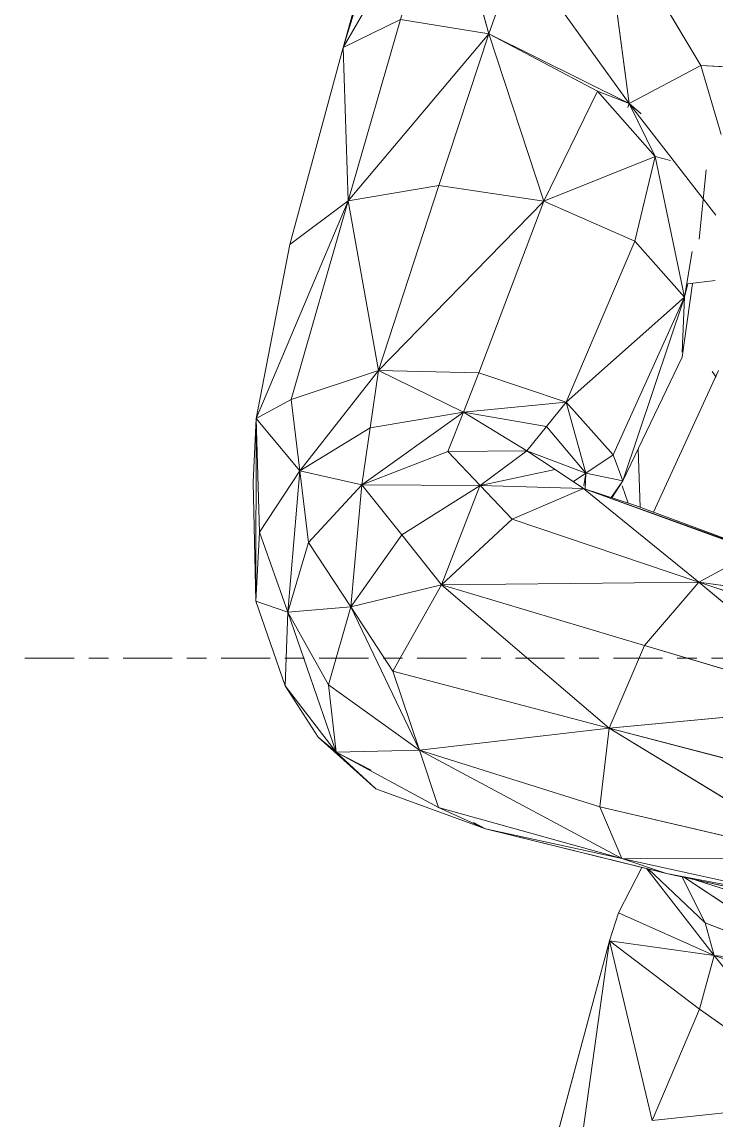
# Model space of a CAD drawing. Header units: centimetres. Extents: x -11896 to 2794, y -437 to 1921.
# Drawn here: x -11050.57 to -11028.11, y 500.58 to 536.13 of the extents above; entities that cross this region are included whole.
import ezdxf

# ---------------------------------------------------------------- set-up
doc = ezdxf.new("R2010")
doc.units = ezdxf.units.CM
doc.linetypes.add('Centre', pattern=[3.175, 0.635, -0.475, 1.59, -0.475])
doc.layers.add('A-FLOR-LEVL', color=7, linetype='Continuous', lineweight=9)
doc.layers.add('A-GENM', color=7, linetype='Continuous', lineweight=9)

# ---------------------------------------------------------------- blocks, each defined once
blk = doc.blocks.new('EQ-01-002 - EQ-01-002_dwg_Group_9-1527182-Sección 2-1')
at = {"layer": 'A-GENM', "color": 1, "true_color": 0xff0000}
for p, q in [((-11040.17, 535.304), (-11038.354, 541.203)), ((-11040.17, 535.304), (-11036.901, 541.001)), ((-11035.459, 535.744), (-11036.901, 541.001)), ((-11031.788, 540.054), (-11028.602, 534.722)), ((-11031.788, 540.054), (-11030.919, 533.489)), ((-11040.17, 535.304), (-11039.099, 539.171)), ((-11035.459, 535.744), (-11034.502, 538.463)), ((-11034.502, 538.463), (-11030.919, 533.489)), ((-11040.17, 535.304), (-11038.317, 536.214)), ((-11040.015, 530.336), (-11038.317, 536.214)), ((-11038.317, 536.214), (-11035.459, 535.744)), ((-11040.015, 530.336), (-11035.459, 535.744)), ((-11035.459, 535.744), (-11037.08, 530.841)), ((-11035.459, 535.744), (-11031.944, 533.891)), ((-11035.459, 535.744), (-11033.683, 530.325)), ((-11035.459, 535.744), (-11030.919, 533.489)), ((-11031.944, 533.891), (-11035.459, 535.744)), ((-11035.459, 535.744), (-11033.683, 530.325)), ((-11035.459, 535.744), (-11031.944, 533.891)), ((-11040.17, 535.304), (-11041.902, 528.929)), ((-11041.902, 528.929), (-11040.17, 535.304)), ((-11040.17, 535.304), (-11040.015, 530.336)), ((-11028.602, 534.722), (-11030.919, 533.489)), ((-11030.919, 533.489), (-11028.602, 534.722)), ((-11028.602, 534.722), (-11026.463, 534.607)), ((-11028.602, 534.722), (-11027.943, 532.486)), ((-11026.463, 534.607), (-11028.602, 534.722)), ((-11031.944, 533.891), (-11033.683, 530.325)), ((-11033.683, 530.325), (-11031.944, 533.891)), ((-11030.074, 531.781), (-11031.944, 533.891)), ((-11031.944, 533.891), (-11030.919, 533.489)), ((-11030.965, 533.36), (-11030.919, 533.489)), ((-11030.533, 533.156), (-11030.919, 533.489)), ((-11030.074, 531.781), (-11030.919, 533.489)), ((-11028.107, 529.878), (-11030.919, 533.489)), ((-11030.074, 531.781), (-11033.683, 530.325)), ((-11030.074, 531.781), (-11030.731, 529.035)), ((-11030.074, 531.781), (-11029.131, 527.222)), ((-11030.074, 531.781), (-11029.58, 531.649)), ((-11028.425, 531.341), (-11028.656, 529.1)), ((-11040.015, 530.336), (-11037.08, 530.841)), ((-11039.033, 524.847), (-11037.08, 530.841)), ((-11037.08, 530.841), (-11033.683, 530.325)), ((-11042.992, 523.294), (-11040.015, 530.336)), ((-11041.902, 528.929), (-11040.015, 530.336)), ((-11041.854, 523.912), (-11040.015, 530.336)), ((-11040.015, 530.336), (-11041.854, 523.912)), ((-11039.033, 524.847), (-11040.015, 530.336)), ((-11039.033, 524.847), (-11033.683, 530.325)), ((-11035.779, 524.773), (-11033.683, 530.325)), ((-11033.683, 530.325), (-11035.779, 524.773)), ((-11030.731, 529.035), (-11033.683, 530.325)), ((-11042.992, 523.294), (-11041.902, 528.929)), ((-11042.992, 523.294), (-11041.902, 528.929)), ((-11032.958, 523.82), (-11030.731, 529.035)), ((-11030.731, 529.035), (-11032.958, 523.82)), ((-11030.731, 529.035), (-11029.131, 527.222)), ((-11029.131, 527.222), (-11030.731, 529.035)), ((-11029.131, 527.222), (-11028.877, 528.703)), ((-11029.131, 527.222), (-11028.877, 528.703)), ((-11028.862, 527.659), (-11029.203, 525.279)), ((-11029.131, 527.222), (-11029.02, 527.658)), ((-11029.02, 527.658), (-11029.131, 527.222)), ((-11029.02, 527.658), (-11028.137, 527.764)), ((-11029.02, 527.658), (-11028.137, 527.764)), ((-11029.02, 527.658), (-11028.137, 527.764)), ((-11032.958, 523.82), (-11029.131, 527.222)), ((-11032.958, 523.82), (-11029.131, 527.222)), ((-11031.437, 522.118), (-11029.131, 527.222)), ((-11031.437, 522.118), (-11029.131, 527.222)), ((-11029.131, 527.222), (-11031.437, 522.118)), ((-11031.119, 521.276), (-11029.131, 527.222)), ((-11029.131, 527.222), (-11029.197, 525.439)), ((-11029.131, 527.222), (-11029.197, 525.439)), ((-11029.197, 525.439), (-11029.131, 527.222)), ((-11031.119, 521.276), (-11029.203, 525.279)), ((-11039.033, 524.847), (-11041.854, 523.912)), ((-11041.854, 523.912), (-11039.033, 524.847)), ((-11039.033, 524.847), (-11041.574, 521.593)), ((-11039.301, 522.995), (-11039.033, 524.847)), ((-11039.301, 522.995), (-11039.033, 524.847)), ((-11036.28, 523.498), (-11039.033, 524.847)), ((-11039.033, 524.847), (-11035.779, 524.773)), ((-11036.28, 523.498), (-11039.033, 524.847)), ((-11028.027, 524.842), (-11030.125, 520.259)), ((-11028.027, 524.842), (-11030.125, 520.259)), ((-11028.027, 524.842), (-11030.125, 520.259)), ((-11036.28, 523.498), (-11035.779, 524.773)), ((-11036.28, 523.498), (-11035.779, 524.773)), ((-11035.779, 524.773), (-11032.958, 523.82)), ((-11042.992, 523.294), (-11041.854, 523.912)), ((-11041.574, 521.593), (-11041.854, 523.912)), ((-11041.854, 523.912), (-11041.574, 521.593)), ((-11036.28, 523.498), (-11032.958, 523.82)), ((-11036.28, 523.498), (-11032.958, 523.82)), ((-11032.958, 523.82), (-11033.593, 523.031)), ((-11033.593, 523.031), (-11032.958, 523.82)), ((-11032.958, 523.82), (-11032.322, 521.52)), ((-11032.958, 523.82), (-11031.437, 522.118)), ((-11032.958, 523.82), (-11032.322, 521.52)), ((-11032.958, 523.82), (-11031.437, 522.118)), ((-11036.28, 523.498), (-11039.57, 521.143)), ((-11036.28, 523.498), (-11039.301, 522.995)), ((-11039.301, 522.995), (-11036.28, 523.498)), ((-11036.28, 523.498), (-11036.782, 522.223)), ((-11036.782, 522.223), (-11036.28, 523.498)), ((-11036.28, 523.498), (-11033.593, 523.031)), ((-11036.28, 523.498), (-11034.228, 522.241)), ((-11042.992, 523.294), (-11043.091, 521.235)), ((-11043.091, 521.235), (-11042.992, 523.294)), ((-11042.992, 523.294), (-11043.001, 517.374)), ((-11041.574, 521.593), (-11042.992, 523.294)), ((-11042.879, 519.613), (-11042.992, 523.294)), ((-11033.593, 523.031), (-11034.228, 522.241)), ((-11034.228, 522.241), (-11033.593, 523.031)), ((-11033.593, 523.031), (-11032.322, 521.52)), ((-11033.593, 523.031), (-11032.322, 521.52)), ((-11039.301, 522.995), (-11041.574, 521.593)), ((-11039.57, 521.143), (-11039.301, 522.995)), ((-11039.57, 521.143), (-11039.301, 522.995)), ((-11039.57, 521.143), (-11036.782, 522.223)), ((-11036.782, 522.223), (-11034.228, 522.241)), ((-11036.782, 522.223), (-11035.745, 521.126)), ((-11034.228, 522.241), (-11035.745, 521.126)), ((-11034.228, 522.241), (-11033.31, 521.636)), ((-11034.228, 522.241), (-11032.322, 521.52)), ((-11032.322, 521.52), (-11034.228, 522.241)), ((-11033.31, 521.636), (-11034.228, 522.241)), ((-11034.228, 522.241), (-11032.322, 521.52)), ((-11032.322, 521.52), (-11031.437, 522.118)), ((-11032.322, 521.52), (-11031.437, 522.118)), ((-11031.119, 521.276), (-11031.437, 522.118)), ((-11030.624, 522.309), (-11030.566, 520.422)), ((-11030.566, 520.422), (-11030.624, 522.309)), ((-11030.566, 520.422), (-11030.624, 522.309)), ((-11035.745, 521.126), (-11033.31, 521.636)), ((-11032.392, 521.03), (-11033.31, 521.636)), ((-11032.392, 521.03), (-11033.31, 521.636)), ((-11041.574, 521.593), (-11042.879, 519.613)), ((-11042.879, 519.613), (-11041.574, 521.593)), ((-11041.966, 517.024), (-11041.574, 521.593)), ((-11041.574, 521.593), (-11041.966, 517.024)), ((-11041.574, 521.593), (-11041.966, 517.024)), ((-11039.57, 521.143), (-11041.574, 521.593)), ((-11041.294, 519.275), (-11041.574, 521.593)), ((-11041.574, 521.593), (-11039.57, 521.143)), ((-11041.294, 519.275), (-11041.574, 521.593)), ((-11032.322, 521.52), (-11032.724, 521.249)), ((-11032.724, 521.249), (-11032.322, 521.52)), ((-11032.322, 521.52), (-11032.724, 521.249)), ((-11032.38, 521.114), (-11032.322, 521.52)), ((-11032.322, 521.52), (-11032.38, 521.114)), ((-11032.38, 521.114), (-11032.322, 521.52)), ((-11032.342, 520.989), (-11032.322, 521.52)), ((-11032.322, 521.52), (-11032.342, 520.989)), ((-11032.342, 520.989), (-11032.322, 521.52)), ((-11031.119, 521.276), (-11032.322, 521.52)), ((-11031.496, 520.735), (-11031.119, 521.276)), ((-11031.478, 520.729), (-11031.119, 521.276)), ((-11031.478, 520.729), (-11031.119, 521.276)), ((-11043.091, 521.235), (-11043.001, 517.374)), ((-11043.091, 521.235), (-11043.001, 517.374)), ((-11039.57, 521.143), (-11041.294, 519.275)), ((-11039.57, 521.143), (-11041.294, 519.275)), ((-11039.57, 521.143), (-11039.931, 517.192)), ((-11039.57, 521.143), (-11035.745, 521.126)), ((-11039.57, 521.143), (-11038.28, 519.527)), ((-11035.745, 521.126), (-11038.28, 519.527)), ((-11036.991, 517.91), (-11035.75, 521.114)), ((-11035.75, 521.114), (-11036.991, 517.91)), ((-11036.991, 517.91), (-11035.75, 521.114)), ((-11034.708, 520.029), (-11035.745, 521.126)), ((-11032.392, 521.03), (-11035.745, 521.126)), ((-11034.708, 520.029), (-11035.745, 521.126)), ((-11032.392, 521.03), (-11035.745, 521.126)), ((-11034.708, 520.029), (-11032.392, 521.03)), ((-11032.392, 521.03), (-11030.712, 520.476)), ((-11028.665, 517.998), (-11032.392, 521.03)), ((-11032.392, 521.03), (-11026.805, 518.992)), ((-11032.392, 521.03), (-11025.369, 518.5)), ((-11030.712, 520.476), (-11032.392, 521.03)), ((-11031.14, 521.114), (-11030.945, 520.553)), ((-11031.14, 521.114), (-11030.945, 520.553)), ((-11030.945, 520.553), (-11031.14, 521.114)), ((-11025.369, 518.5), (-11030.712, 520.476)), ((-11030.712, 520.476), (-11025.369, 518.5)), ((-11036.991, 517.91), (-11034.708, 520.029)), ((-11034.708, 520.029), (-11036.991, 517.91)), ((-11028.665, 517.998), (-11034.708, 520.029)), ((-11042.879, 519.613), (-11043.001, 517.374)), ((-11042.879, 519.613), (-11043.001, 517.374)), ((-11041.966, 517.024), (-11042.879, 519.613)), ((-11041.966, 517.024), (-11042.879, 519.613)), ((-11042.879, 519.613), (-11041.966, 517.024)), ((-11038.28, 519.527), (-11039.931, 517.192)), ((-11036.991, 517.91), (-11038.28, 519.527)), ((-11041.966, 517.024), (-11041.294, 519.275)), ((-11041.294, 519.275), (-11039.931, 517.192)), ((-11039.931, 517.192), (-11041.294, 519.275)), ((-11028.665, 517.998), (-11026.805, 518.992)), ((-11036.991, 517.91), (-11039.931, 517.192)), ((-11036.991, 517.91), (-11039.931, 517.192)), ((-11038.569, 515.109), (-11036.991, 517.91)), ((-11038.569, 515.109), (-11036.991, 517.91)), ((-11036.991, 517.91), (-11028.665, 517.998)), ((-11031.563, 513.27), (-11036.991, 517.91)), ((-11036.991, 517.91), (-11030.426, 515.947)), ((-11030.426, 515.947), (-11028.665, 517.998)), ((-11023.861, 513.984), (-11028.665, 517.998)), ((-11021.218, 516.953), (-11028.665, 517.998)), ((-11022.622, 515.966), (-11028.665, 517.998)), ((-11042.05, 514.634), (-11043.001, 517.374)), ((-11041.966, 517.024), (-11043.001, 517.374)), ((-11043.001, 517.374), (-11041.966, 517.024)), ((-11041.966, 517.024), (-11042.05, 514.634)), ((-11041.966, 517.024), (-11039.931, 517.192)), ((-11041.966, 517.024), (-11039.931, 517.192)), ((-11041.966, 517.024), (-11040.404, 512.487)), ((-11041.966, 517.024), (-11040.654, 514.664)), ((-11040.654, 514.664), (-11039.931, 517.192)), ((-11040.654, 514.664), (-11039.931, 517.192)), ((-11037.702, 512.555), (-11039.931, 517.192)), ((-11038.569, 515.109), (-11039.931, 517.192)), ((-11039.931, 517.192), (-11038.569, 515.109)), ((-11031.563, 513.27), (-11030.426, 515.947)), ((-11023.861, 513.984), (-11030.426, 515.947)), ((-11030.426, 515.947), (-11023.861, 513.984)), ((-11031.563, 513.27), (-11038.569, 515.109)), ((-11037.702, 512.555), (-11038.569, 515.109)), ((-11042.05, 514.634), (-11040.979, 512.979)), ((-11042.05, 514.634), (-11040.404, 512.487)), ((-11037.702, 512.555), (-11040.654, 514.664)), ((-11040.404, 512.487), (-11040.654, 514.664)), ((-11040.654, 514.664), (-11037.702, 512.555)), ((-11040.654, 514.664), (-11040.404, 512.487)), ((-11023.861, 513.984), (-11031.563, 513.27)), ((-11031.563, 513.27), (-11023.861, 513.984)), ((-11031.563, 513.27), (-11037.702, 512.555)), ((-11031.563, 513.27), (-11031.872, 510.719)), ((-11031.563, 513.27), (-11031.872, 510.719)), ((-11031.872, 510.719), (-11031.563, 513.27)), ((-11024.557, 511.432), (-11031.563, 513.27)), ((-11024.603, 509.019), (-11031.563, 513.27)), ((-11039.113, 511.299), (-11040.979, 512.979)), ((-11040.404, 512.487), (-11040.979, 512.979)), ((-11040.979, 512.979), (-11039.113, 511.299)), ((-11037.702, 512.555), (-11040.404, 512.487)), ((-11040.404, 512.487), (-11037.702, 512.555)), ((-11040.404, 512.487), (-11037.093, 510.701)), ((-11040.404, 512.487), (-11039.269, 511.906)), ((-11040.404, 512.487), (-11039.113, 511.299)), ((-11031.872, 510.719), (-11037.702, 512.555)), ((-11037.702, 512.555), (-11037.093, 510.701)), ((-11037.702, 512.555), (-11031.152, 509.046)), ((-11037.093, 510.701), (-11037.702, 512.555)), ((-11035.568, 510.01), (-11039.113, 511.299)), ((-11039.113, 511.299), (-11035.568, 510.01)), ((-11037.093, 510.701), (-11035.568, 510.01)), ((-11037.093, 510.701), (-11031.152, 509.046)), ((-11024.603, 509.019), (-11031.872, 510.719)), ((-11031.872, 510.719), (-11031.152, 509.046)), ((-11035.955, 510.209), (-11035.568, 510.01)), ((-11035.568, 510.01), (-11029.743, 508.566)), ((-11035.568, 510.01), (-11029.713, 508.559)), ((-11035.568, 510.01), (-11031.152, 509.046)), ((-11024.603, 509.019), (-11031.152, 509.046)), ((-11023.894, 507.455), (-11031.152, 509.046)), ((-11029.713, 508.559), (-11031.152, 509.046)), ((-11031.152, 509.046), (-11023.894, 507.455)), ((-11031.152, 509.046), (-11029.713, 508.559)), ((-11031.152, 509.046), (-11023.894, 507.455)), ((-11030.51, 508.756), (-11031.261, 507.291)), ((-11030.51, 508.756), (-11031.261, 507.291)), ((-11030.349, 508.716), (-11028.168, 505.905)), ((-11030.296, 508.703), (-11028.459, 506.958)), ((-11030.296, 508.703), (-11028.459, 506.958)), ((-11028.459, 506.958), (-11030.296, 508.703)), ((-11022.702, 507.025), (-11029.713, 508.559)), ((-11023.894, 507.455), (-11029.713, 508.559)), ((-11029.713, 508.559), (-11022.702, 507.025)), ((-11028.459, 506.958), (-11029.198, 508.446)), ((-11029.198, 508.446), (-11028.459, 506.958)), ((-11024.759, 505.536), (-11029.122, 508.429)), ((-11025.45, 507.289), (-11028.776, 508.354)), ((-11025.45, 507.289), (-11028.776, 508.354)), ((-11031.549, 506.38), (-11031.261, 507.291)), ((-11031.261, 507.291), (-11031.549, 506.38)), ((-11028.168, 505.905), (-11031.261, 507.291)), ((-11024.759, 505.536), (-11028.459, 506.958)), ((-11028.168, 505.905), (-11028.459, 506.958)), ((-11031.549, 506.38), (-11033.888, 497.709)), ((-11033.888, 497.709), (-11031.549, 506.38)), ((-11032.601, 498.87), (-11031.549, 506.38)), ((-11030.169, 500.559), (-11031.549, 506.38)), ((-11031.549, 506.38), (-11028.641, 504.164)), ((-11031.549, 506.38), (-11028.168, 505.905)), ((-11028.641, 504.164), (-11028.168, 505.905)), ((-11028.641, 504.164), (-11028.168, 505.905)), ((-11024.735, 501.614), (-11028.168, 505.905)), ((-11024.759, 505.536), (-11028.168, 505.905)), ((-11028.168, 505.905), (-11024.141, 504.537)), ((-11028.168, 505.905), (-11024.735, 501.614)), ((-11024.141, 504.537), (-11028.168, 505.905)), ((-11028.168, 505.905), (-11024.735, 501.614)), ((-11030.169, 500.559), (-11028.641, 504.164)), ((-11028.641, 504.164), (-11024.871, 501.518)), ((-11024.871, 501.518), (-11028.641, 504.164)), ((-11030.169, 500.559), (-11025.521, 501.057)), ((-11030.169, 500.559), (-11025.521, 501.057)), ((-11025.521, 501.057), (-11030.169, 500.559))]:
    blk.add_line(p, q, dxfattribs=at)
at = {"layer": 'A-GENM', "color": 30, "true_color": 0xff7f00}
blk.add_line((-11028.097, 524.634), (-11028.227, 524.811), dxfattribs=at)
at = {"layer": 'A-GENM', "color": 1, "true_color": 0xff0000, "flags": 128}
for points in [[(-11040.17, 535.304), (-11039.099, 539.171), (-11040.17, 535.304), (-11038.354, 541.203), (-11039.099, 539.171), (-11038.354, 541.203), (-11035.505, 545.945)], [(-11036.901, 541.001), (-11040.17, 535.304), (-11038.354, 541.203), (-11036.901, 541.001)], [(-11038.317, 536.214), (-11040.17, 535.304), (-11036.901, 541.001)], [(-11036.901, 541.001), (-11035.459, 535.744), (-11038.317, 536.214), (-11036.901, 541.001)], [(-11034.502, 538.463), (-11035.459, 535.744), (-11036.901, 541.001)], [(-11028.602, 534.722), (-11031.788, 540.054), (-11030.919, 533.489), (-11031.788, 540.054), (-11034.502, 538.463), (-11030.919, 533.489), (-11034.502, 538.463), (-11035.459, 535.744)], [(-11028.602, 534.722), (-11031.788, 540.054), (-11023.72, 535.239)], [(-11040.015, 530.336), (-11040.17, 535.304), (-11038.317, 536.214), (-11040.015, 530.336)], [(-11033.683, 530.325), (-11039.033, 524.847), (-11037.08, 530.841), (-11039.033, 524.847), (-11040.015, 530.336), (-11035.459, 535.744), (-11037.08, 530.841), (-11040.015, 530.336), (-11038.317, 536.214), (-11035.459, 535.744), (-11040.015, 530.336)], [(-11033.683, 530.325), (-11035.459, 535.744), (-11037.08, 530.841), (-11033.683, 530.325)], [(-11040.015, 530.336), (-11041.902, 528.929), (-11040.17, 535.304), (-11040.015, 530.336)], [(-11027.943, 532.486), (-11028.602, 534.722), (-11030.919, 533.489)], [(-11027.943, 532.486), (-11028.602, 534.722), (-11026.463, 534.607)], [(-11031.944, 533.891), (-11030.919, 533.489), (-11031.944, 533.891), (-11030.074, 531.781), (-11033.683, 530.325)], [(-11033.683, 530.325), (-11031.944, 533.891), (-11030.074, 531.781), (-11030.919, 533.489), (-11030.074, 531.781), (-11029.58, 531.649)], [(-11039.033, 524.847), (-11033.683, 530.325), (-11030.731, 529.035), (-11030.074, 531.781), (-11033.683, 530.325)], [(-11030.731, 529.035), (-11030.074, 531.781), (-11029.131, 527.222)], [(-11029.131, 527.222), (-11030.074, 531.781), (-11029.58, 531.649)], [(-11040.015, 530.336), (-11037.08, 530.841), (-11033.683, 530.325)], [(-11041.854, 523.912), (-11042.992, 523.294), (-11040.015, 530.336), (-11042.992, 523.294), (-11041.902, 528.929), (-11040.015, 530.336)], [(-11041.854, 523.912), (-11039.033, 524.847), (-11040.015, 530.336), (-11041.854, 523.912)], [(-11030.731, 529.035), (-11033.683, 530.325), (-11035.779, 524.773), (-11039.033, 524.847)], [(-11035.779, 524.773), (-11032.958, 523.82), (-11030.731, 529.035)], [(-11028.877, 528.703), (-11029.131, 527.222), (-11030.731, 529.035)], [(-11029.02, 527.658), (-11029.131, 527.222), (-11032.958, 523.82)], [(-11031.437, 522.118), (-11031.119, 521.276), (-11029.131, 527.222)], [(-11029.131, 527.222), (-11031.119, 521.276), (-11029.203, 525.279), (-11031.119, 521.276)], [(-11039.033, 524.847), (-11041.574, 521.593), (-11042.992, 523.294), (-11041.854, 523.912)], [(-11039.033, 524.847), (-11039.301, 522.995), (-11041.574, 521.593), (-11041.854, 523.912)], [(-11039.57, 521.143), (-11041.574, 521.593), (-11039.033, 524.847)], [(-11039.033, 524.847), (-11036.28, 523.498), (-11039.57, 521.143)], [(-11039.033, 524.847), (-11035.779, 524.773), (-11036.28, 523.498), (-11039.301, 522.995)], [(-11035.779, 524.773), (-11032.958, 523.82), (-11036.28, 523.498)], [(-11032.958, 523.82), (-11033.593, 523.031), (-11036.28, 523.498)], [(-11032.958, 523.82), (-11031.437, 522.118), (-11032.322, 521.52), (-11033.593, 523.031)], [(-11031.437, 522.118), (-11031.119, 521.276), (-11032.322, 521.52), (-11032.958, 523.82)], [(-11035.745, 521.126), (-11036.782, 522.223), (-11039.57, 521.143), (-11036.28, 523.498), (-11036.782, 522.223)], [(-11036.28, 523.498), (-11034.228, 522.241), (-11036.782, 522.223)], [(-11036.28, 523.498), (-11033.593, 523.031), (-11034.228, 522.241), (-11036.28, 523.498)], [(-11041.966, 517.024), (-11043.001, 517.374), (-11042.992, 523.294), (-11042.879, 519.613)], [(-11041.574, 521.593), (-11042.879, 519.613), (-11042.992, 523.294), (-11041.574, 521.593)], [(-11041.294, 519.275), (-11041.574, 521.593), (-11039.301, 522.995), (-11039.57, 521.143)], [(-11036.782, 522.223), (-11034.228, 522.241), (-11035.745, 521.126)], [(-11035.745, 521.126), (-11034.228, 522.241), (-11033.31, 521.636), (-11035.745, 521.126)], [(-11035.745, 521.126), (-11033.31, 521.636), (-11032.392, 521.03)], [(-11032.322, 521.52), (-11031.119, 521.276), (-11031.496, 520.735)], [(-11031.496, 520.735), (-11031.119, 521.276), (-11031.478, 520.729)], [(-11039.931, 517.192), (-11039.57, 521.143), (-11041.294, 519.275)], [(-11041.294, 519.275), (-11039.931, 517.192), (-11038.28, 519.527), (-11039.57, 521.143), (-11039.931, 517.192), (-11036.991, 517.91)], [(-11036.991, 517.91), (-11038.28, 519.527), (-11035.745, 521.126), (-11034.708, 520.029)], [(-11026.805, 518.992), (-11028.665, 517.998), (-11034.708, 520.029), (-11032.392, 521.03), (-11028.665, 517.998), (-11036.991, 517.91), (-11034.708, 520.029), (-11028.665, 517.998), (-11030.426, 515.947), (-11036.991, 517.91), (-11028.665, 517.998), (-11023.861, 513.984)], [(-11035.745, 521.126), (-11032.392, 521.03), (-11034.708, 520.029)], [(-11026.805, 518.992), (-11021.218, 516.953), (-11028.665, 517.998), (-11032.392, 521.03), (-11026.805, 518.992)], [(-11025.369, 518.5), (-11032.392, 521.03), (-11030.712, 520.476), (-11025.369, 518.5), (-11026.805, 518.992)], [(-11026.805, 518.992), (-11032.392, 521.03), (-11025.369, 518.5), (-11021.218, 516.953), (-11026.805, 518.992), (-11025.369, 518.5), (-11020.026, 516.523), (-11021.218, 516.953)], [(-11041.966, 517.024), (-11042.05, 514.634), (-11040.404, 512.487), (-11041.966, 517.024), (-11042.05, 514.634), (-11043.001, 517.374), (-11042.879, 519.613)], [(-11036.991, 517.91), (-11038.28, 519.527), (-11039.931, 517.192), (-11038.569, 515.109)], [(-11022.622, 515.966), (-11028.665, 517.998), (-11026.805, 518.992)], [(-11038.569, 515.109), (-11036.991, 517.91), (-11031.563, 513.27), (-11037.702, 512.555), (-11038.569, 515.109), (-11031.563, 513.27)], [(-11023.861, 513.984), (-11031.563, 513.27), (-11036.991, 517.91), (-11030.426, 515.947)], [(-11023.861, 513.984), (-11030.426, 515.947), (-11028.665, 517.998)], [(-11023.861, 513.984), (-11028.665, 517.998), (-11022.622, 515.966)], [(-11028.665, 517.998), (-11021.218, 516.953), (-11022.622, 515.966)], [(-11043.001, 517.374), (-11042.05, 514.634), (-11040.979, 512.979)], [(-11039.931, 517.192), (-11040.654, 514.664), (-11041.966, 517.024), (-11039.931, 517.192)], [(-11037.702, 512.555), (-11040.404, 512.487), (-11041.966, 517.024), (-11040.654, 514.664)], [(-11039.931, 517.192), (-11037.702, 512.555), (-11040.654, 514.664)], [(-11038.569, 515.109), (-11037.702, 512.555), (-11039.931, 517.192)], [(-11030.426, 515.947), (-11031.563, 513.27), (-11038.569, 515.109)], [(-11023.861, 513.984), (-11024.557, 511.432), (-11031.563, 513.27), (-11030.426, 515.947)], [(-11037.702, 512.555), (-11037.093, 510.701), (-11040.404, 512.487), (-11040.654, 514.664)], [(-11031.872, 510.719), (-11037.702, 512.555), (-11031.563, 513.27), (-11024.603, 509.019), (-11031.872, 510.719)], [(-11024.603, 509.019), (-11031.563, 513.27), (-11024.557, 511.432)], [(-11037.702, 512.555), (-11031.152, 509.046), (-11037.093, 510.701)], [(-11029.743, 508.566), (-11035.568, 510.01), (-11031.152, 509.046), (-11037.702, 512.555), (-11031.872, 510.719), (-11031.152, 509.046)], [(-11031.872, 510.719), (-11031.152, 509.046), (-11035.568, 510.01), (-11037.093, 510.701), (-11031.152, 509.046)], [(-11024.603, 509.019), (-11023.894, 507.455), (-11024.603, 509.019), (-11031.872, 510.719)], [(-11022.702, 507.025), (-11029.713, 508.559), (-11031.152, 509.046)], [(-11030.349, 508.716), (-11028.168, 505.905), (-11031.549, 506.38), (-11031.261, 507.291), (-11028.168, 505.905), (-11028.641, 504.164)], [(-11028.459, 506.958), (-11028.168, 505.905), (-11031.261, 507.291), (-11030.51, 508.756)], [(-11024.141, 504.537), (-11028.168, 505.905), (-11028.459, 506.958), (-11024.759, 505.536), (-11028.168, 505.905), (-11030.349, 508.716)], [(-11029.122, 508.429), (-11024.759, 505.536), (-11028.459, 506.958), (-11029.198, 508.446)], [(-11028.776, 508.354), (-11025.45, 507.289), (-11024.759, 505.536), (-11029.122, 508.429)], [(-11032.601, 498.87), (-11031.549, 506.38), (-11033.888, 497.709)], [(-11032.601, 498.87), (-11031.549, 506.38), (-11030.169, 500.559)], [(-11030.169, 500.559), (-11031.549, 506.38), (-11028.641, 504.164), (-11030.169, 500.559)], [(-11028.641, 504.164), (-11031.549, 506.38), (-11028.168, 505.905)], [(-11028.168, 505.905), (-11024.759, 505.536), (-11024.141, 504.537)], [(-11030.169, 500.559), (-11028.641, 504.164), (-11024.871, 501.518)]]:
    blk.add_lwpolyline(points, dxfattribs=at)
for points in [[(-11035.459, 535.744), (-11030.919, 533.489)], [(-11028.107, 529.878), (-11030.919, 533.489)], [(-11043.091, 521.235), (-11042.992, 523.294), (-11043.001, 517.374)], [(-11035.745, 521.126), (-11039.57, 521.143), (-11036.782, 522.223), (-11035.745, 521.126), (-11038.28, 519.527), (-11039.57, 521.143)], [(-11041.966, 517.024), (-11041.294, 519.275)], [(-11040.404, 512.487), (-11040.979, 512.979), (-11042.05, 514.634), (-11040.404, 512.487), (-11039.113, 511.299), (-11040.979, 512.979)], [(-11035.568, 510.01), (-11039.113, 511.299), (-11040.404, 512.487), (-11037.093, 510.701)]]:
    blk.add_lwpolyline(points, close=True, dxfattribs=at)
blk = doc.blocks.new('EQ-01-002 - EQ-01-002_dwg-1527181-Sección 2-1')
blk.add_blockref('EQ-01-002 - EQ-01-002_dwg_Group_9-1527182-Sección 2-1', (0, 0))
blk = doc.blocks.new('EQ-01-002 - EQ-01-002-1481515-Sección 2-1')
blk.add_blockref('EQ-01-002 - EQ-01-002_dwg-1527181-Sección 2-1', (0, 0))
blk = doc.blocks.new('PQ_RVR_MEP-01_ZZ_ZZ_MO_T_A_rvt-1-Sección 2-1')
at = {"layer": 'A-GENM', "lineweight": 9}
blk.add_blockref('EQ-01-002 - EQ-01-002-1481515-Sección 2-1', (0, 0), dxfattribs=at)

msp = doc.modelspace()

# ---------------------------------------------------------------- linework, layer by layer
at = {"layer": 'A-FLOR-LEVL', "color": 253, "linetype": 'Centre', "true_color": 0xaaaaaa}
msp.add_line((-11896.135, 515.53), (-4860.713, 515.53), dxfattribs=at)

# ---------------------------------------------------------------- block references
at = {"lineweight": 5}
msp.add_blockref('PQ_RVR_MEP-01_ZZ_ZZ_MO_T_A_rvt-1-Sección 2-1', (0, 0), dxfattribs=at)

doc.saveas('drawing.dxf')
